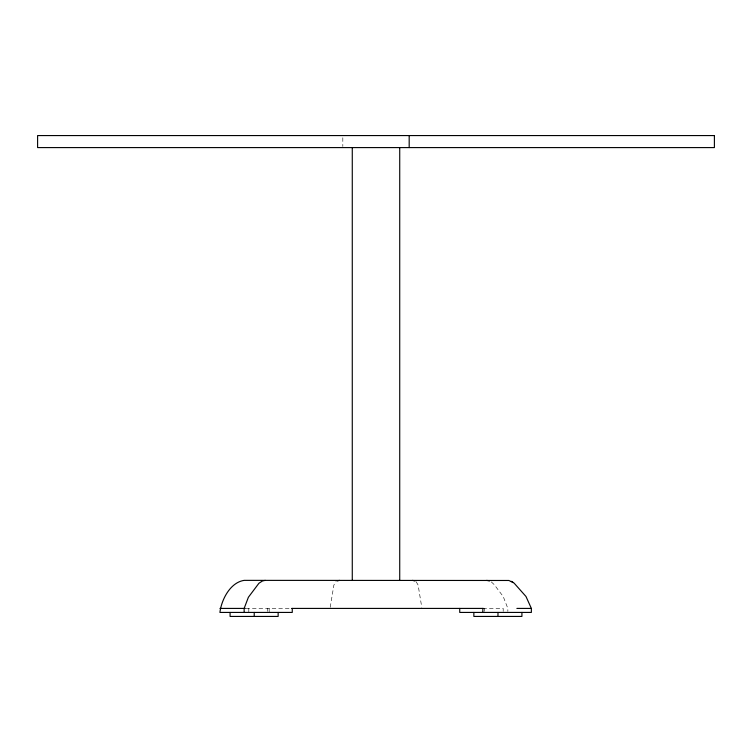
<?xml version="1.0" encoding="UTF-8"?>
<svg xmlns="http://www.w3.org/2000/svg" width="752" height="752" viewBox="0 0 752 752"><rect width="100%" height="100%" fill="white"/><g stroke="black" fill="none" stroke-linecap="round" stroke-linejoin="round"><path stroke-width="0.56" stroke-dasharray="3.76 2.82" d="M330.231 607.306L333.869 585.112L335.824 581.757M245.819 608.415L290.573 608.415M482.84 608.415L503.191 608.415L503.191 611.423M491.31 581.907L494.205 584.614L503.238 596.562L507.844 608.415L507.844 611.423M416.176 581.757L418.131 585.112L421.769 607.306M484.504 608.415L484.504 611.423M342.818 137.757L342.818 146.499M269.16 608.415L269.16 612.429M267.496 608.415L267.496 611.423M248.809 608.415L248.809 612.429"/><path stroke-width="1.13" d="M292.265 608.415L292.265 612.429L219.922 612.429C221.389 600.105 229.962 582.518 244.146 580.365L508.916 580.478L514.058 583.073L525.968 596.468L531.363 608.415L531.363 612.429L459.735 612.429L459.735 608.415M336.943 581.005L339.462 580.365M265.277 580.365L262.486 580.958L258.914 583.27L248.395 597.257L244.146 608.415L244.146 612.429M219.922 608.415L245.302 608.415M291.691 608.415L483.47 608.415M516.868 608.415L531.1 608.415M254.016 616.433L230.084 616.433L230.084 612.429M497.777 616.433L473.854 616.433L473.854 612.429M486.723 580.365L489.514 580.958M412.538 580.365L415.057 581.005M511.322 581.315L512.939 582.245M521.916 612.429L521.916 616.433L497.984 616.433L497.984 612.429M482.84 608.415L482.84 612.429M409.182 135.567L409.182 147.589M399.726 147.589L399.726 580.365M352.274 147.589L352.274 580.365M278.146 612.429L278.146 616.433L254.223 616.433L254.223 612.429M714.4 135.567L37.6 135.567L37.6 147.589L714.4 147.589L714.4 135.567"/></g></svg>
